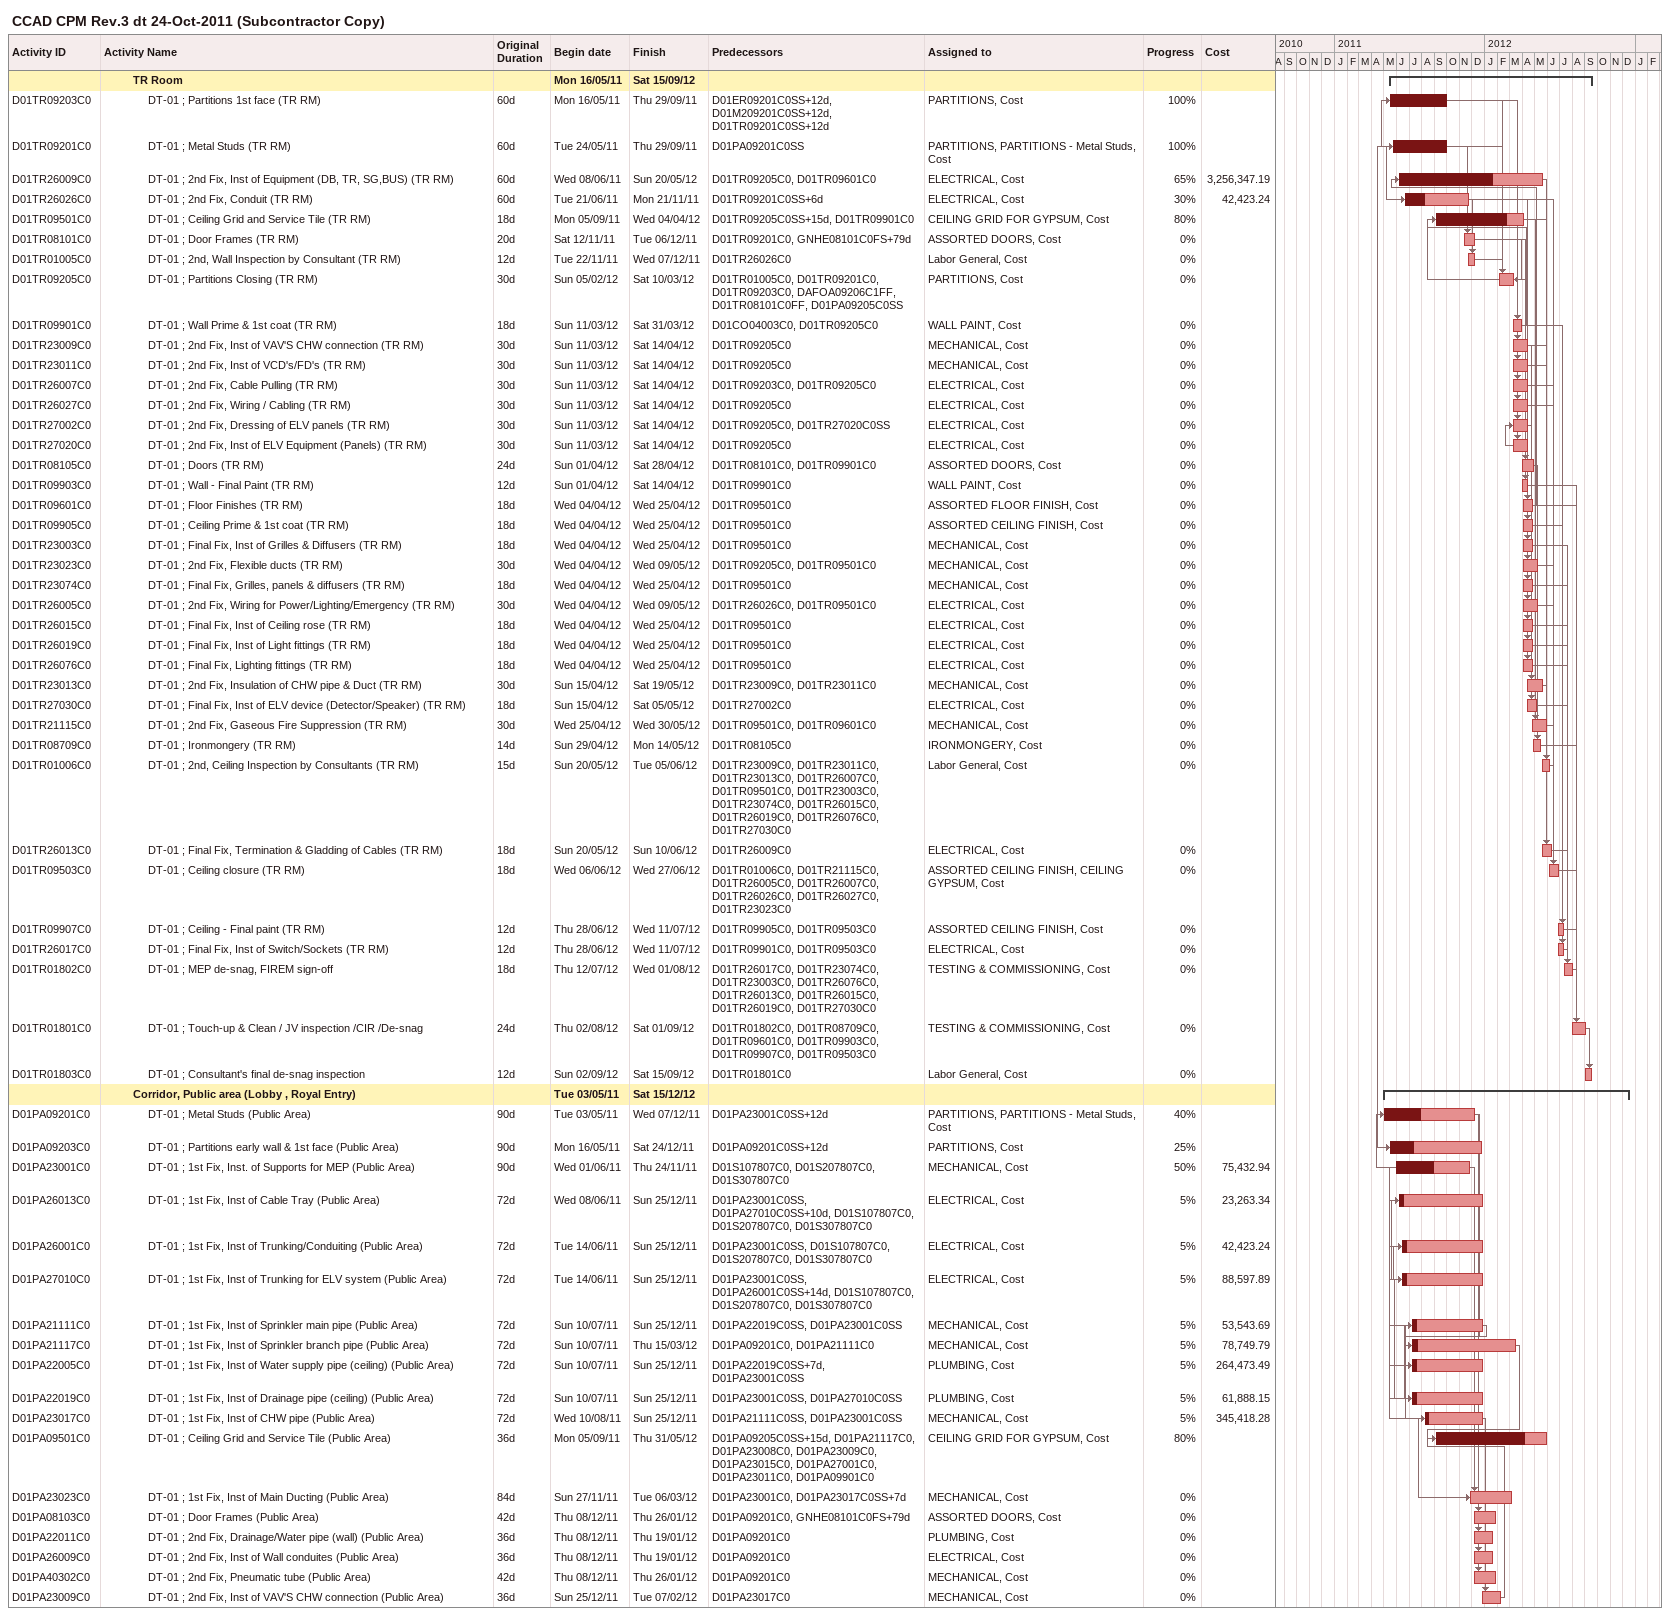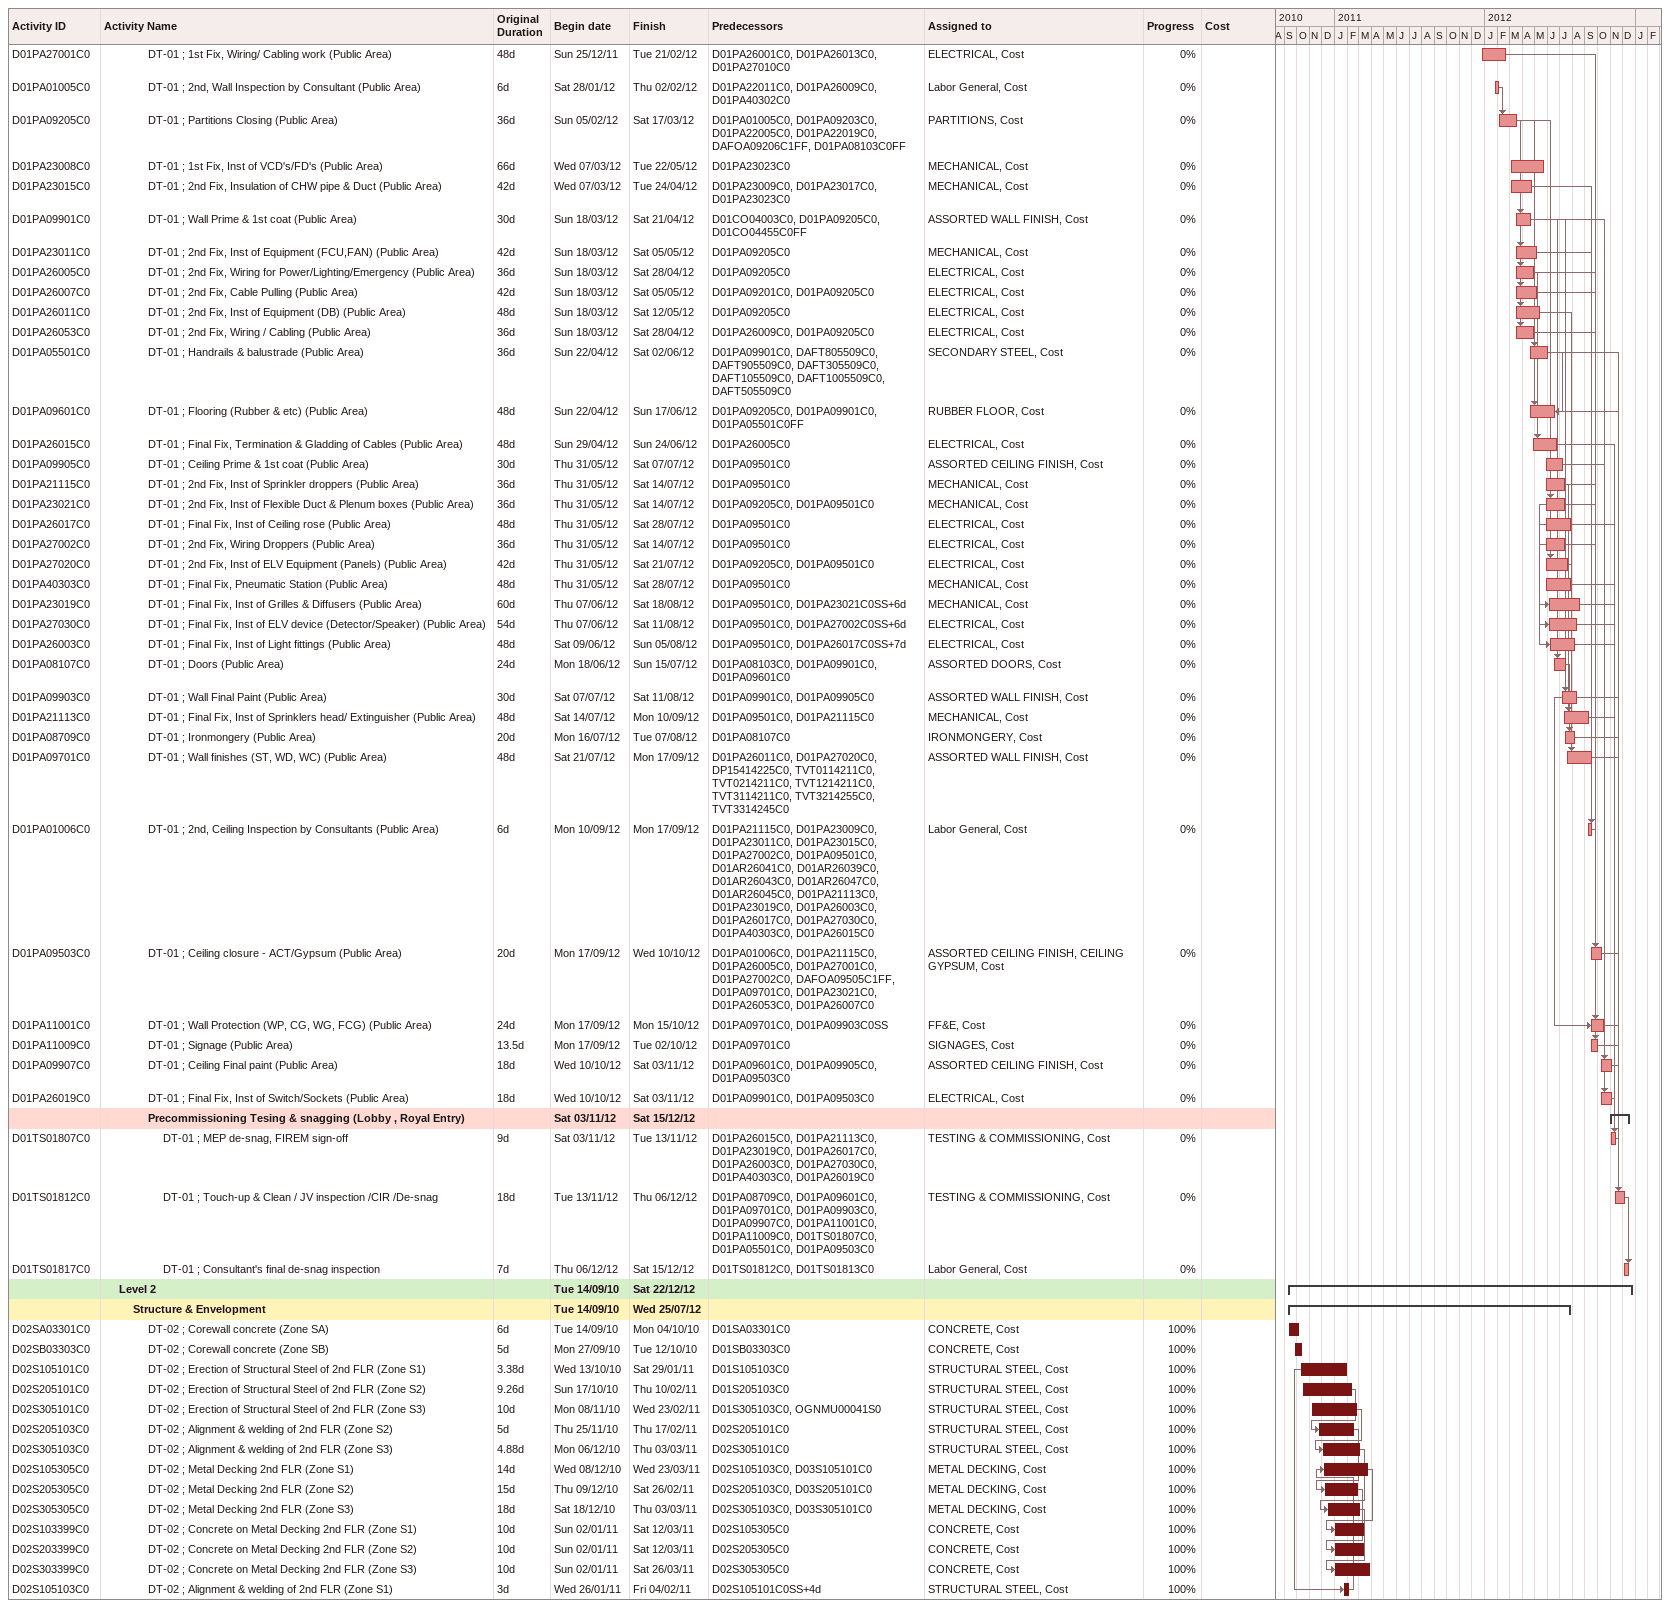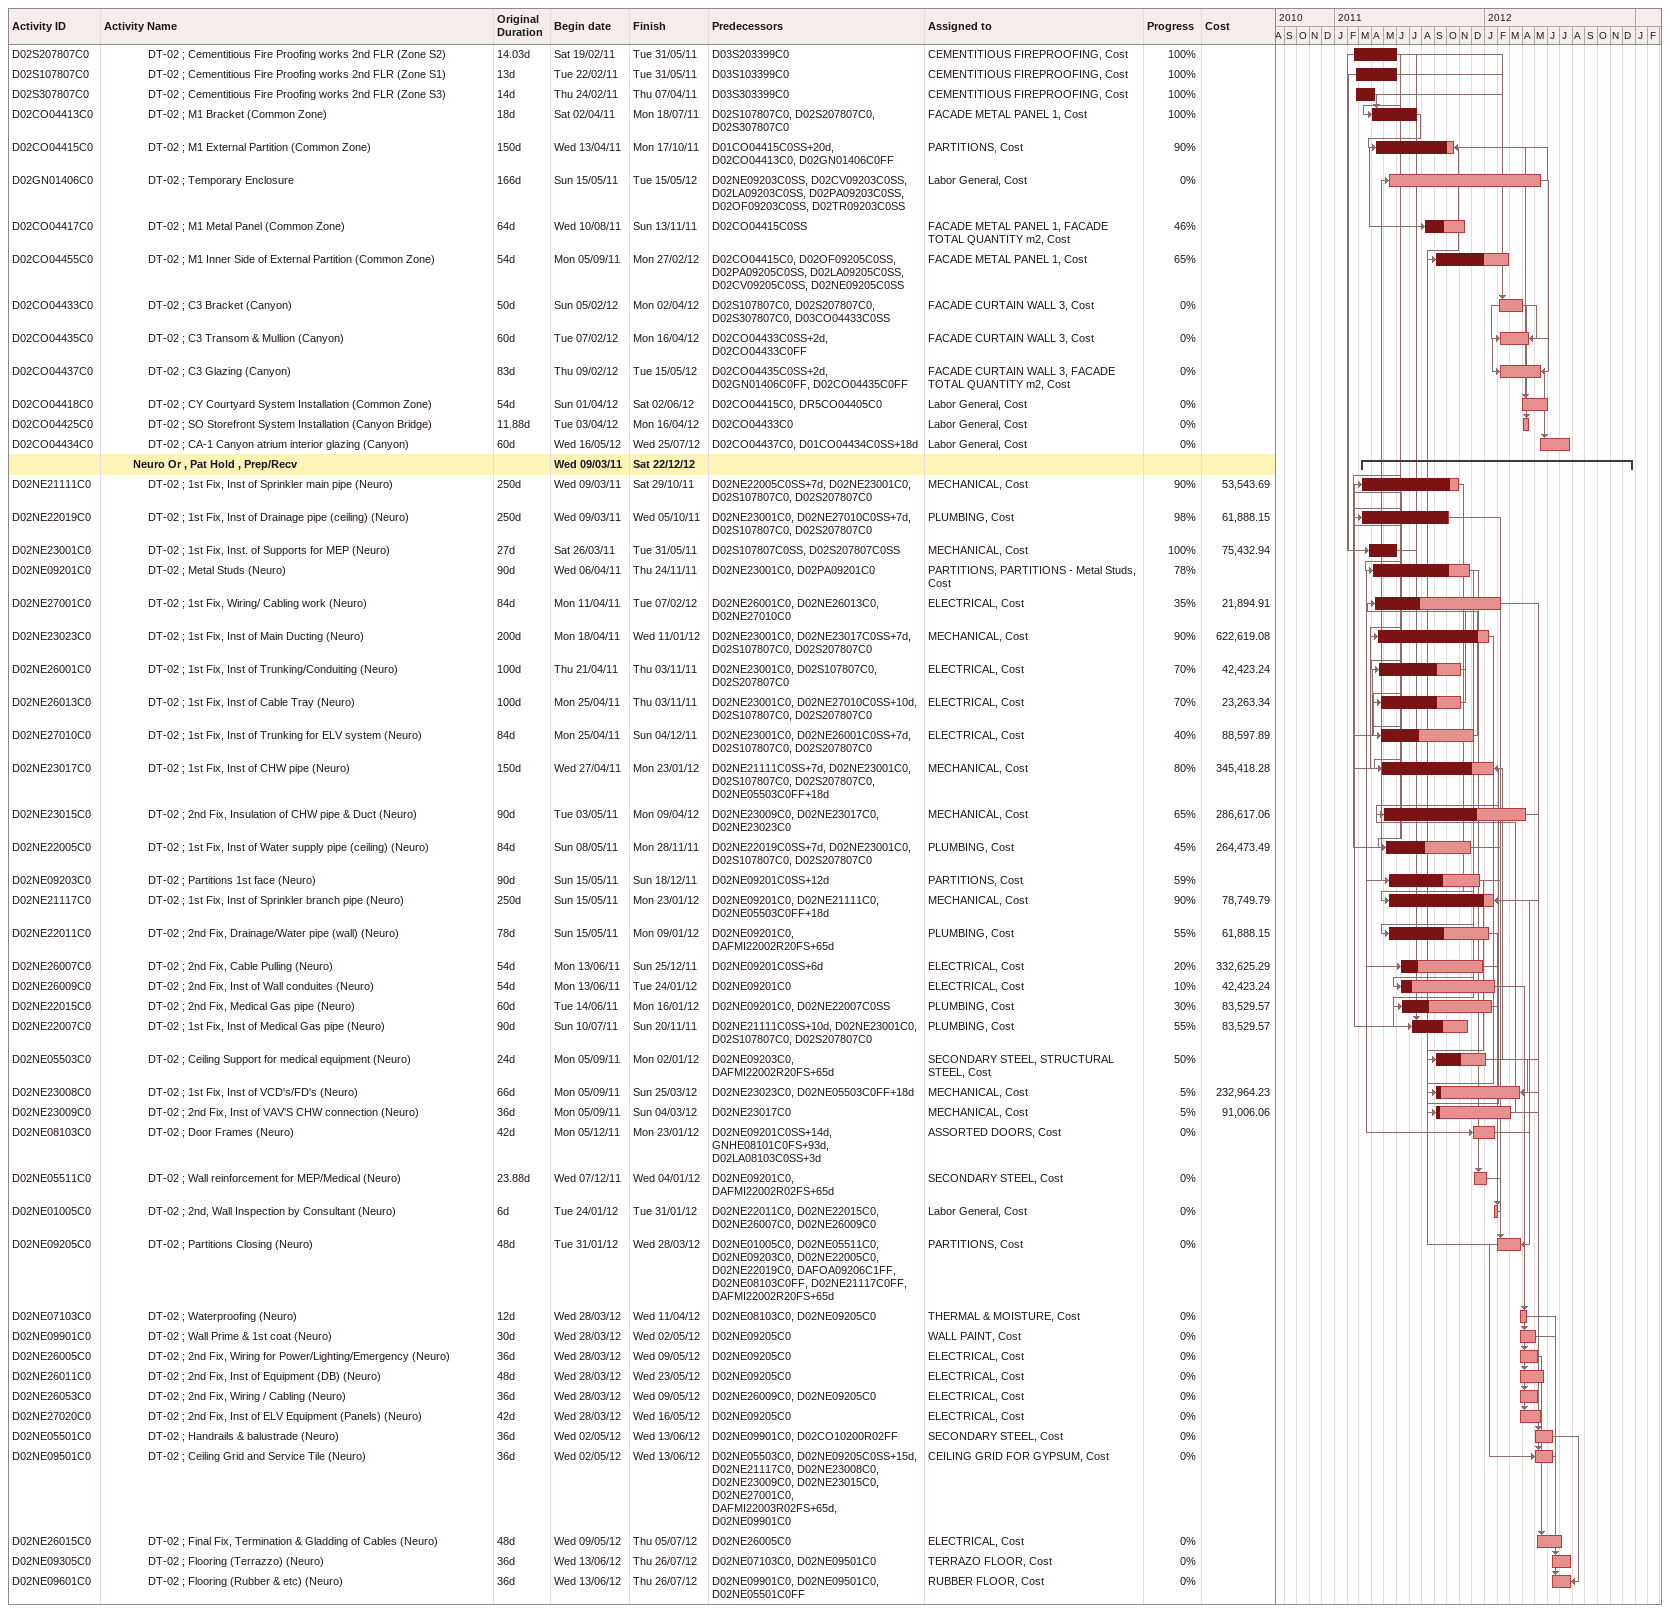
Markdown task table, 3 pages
CCAD CPM Rev.3 dt 24-Oct-2011 (Subcontractor Copy)

| ID | Level | Task | Original duration | Start | Finish | Predecessors | Resources | % complete | Cost |
|---|---|---|---|---|---|---|---|---|---|
|  | 3 | **TR Room** |  | 2011-05-16 | 2012-09-15 |  |  |  |  |
| D01TR09203C0 | 4 | DT-01 ; Partitions 1st face (TR RM) | 60d | 2011-05-16 | 2011-09-29 | D01ER09201C0SS+12d, D01M209201C0SS+12d, D01TR09201C0SS+12d | PARTITIONS, Cost | 100 |  |
| D01TR09201C0 | 4 | DT-01 ; Metal Studs (TR RM) | 60d | 2011-05-24 | 2011-09-29 | D01PA09201C0SS | PARTITIONS, PARTITIONS - Metal Studs, Cost | 100 |  |
| D01TR26009C0 | 4 | DT-01 ; 2nd Fix, Inst of Equipment (DB, TR, SG,BUS) (TR RM) | 60d | 2011-06-08 | 2012-05-20 | D01TR09205C0, D01TR09601C0 | ELECTRICAL, Cost | 65 | 3256347.19 |
| D01TR26026C0 | 4 | DT-01 ; 2nd Fix, Conduit (TR RM) | 60d | 2011-06-21 | 2011-11-21 | D01TR09201C0SS+6d | ELECTRICAL, Cost | 30 | 42423.24 |
| D01TR09501C0 | 4 | DT-01 ; Ceiling Grid and Service Tile (TR RM) | 18d | 2011-09-05 | 2012-04-04 | D01TR09205C0SS+15d, D01TR09901C0 | CEILING GRID FOR GYPSUM, Cost | 80 |  |
| D01TR08101C0 | 4 | DT-01 ; Door Frames (TR RM) | 20d | 2011-11-12 | 2011-12-06 | D01TR09201C0, GNHE08101C0FS+79d | ASSORTED DOORS, Cost | 0 |  |
| D01TR01005C0 | 4 | DT-01 ; 2nd, Wall Inspection by Consultant (TR RM) | 12d | 2011-11-22 | 2011-12-07 | D01TR26026C0 | Labor General, Cost | 0 |  |
| D01TR09205C0 | 4 | DT-01 ; Partitions Closing (TR RM) | 30d | 2012-02-05 | 2012-03-10 | D01TR01005C0, D01TR09201C0, D01TR09203C0, DAFOA09206C1FF, D01TR08101C0FF, D01PA09205C0SS | PARTITIONS, Cost | 0 |  |
| D01TR09901C0 | 4 | DT-01 ; Wall Prime & 1st coat (TR RM) | 18d | 2012-03-11 | 2012-03-31 | D01CO04003C0, D01TR09205C0 | WALL PAINT, Cost | 0 |  |
| D01TR23009C0 | 4 | DT-01 ; 2nd Fix, Inst of VAV'S CHW connection (TR RM) | 30d | 2012-03-11 | 2012-04-14 | D01TR09205C0 | MECHANICAL, Cost | 0 |  |
| D01TR23011C0 | 4 | DT-01 ; 2nd Fix, Inst of VCD's/FD's (TR RM) | 30d | 2012-03-11 | 2012-04-14 | D01TR09205C0 | MECHANICAL, Cost | 0 |  |
| D01TR26007C0 | 4 | DT-01 ; 2nd Fix, Cable Pulling (TR RM) | 30d | 2012-03-11 | 2012-04-14 | D01TR09203C0, D01TR09205C0 | ELECTRICAL, Cost | 0 |  |
| D01TR26027C0 | 4 | DT-01 ; 2nd Fix, Wiring / Cabling (TR RM) | 30d | 2012-03-11 | 2012-04-14 | D01TR09205C0 | ELECTRICAL, Cost | 0 |  |
| D01TR27002C0 | 4 | DT-01 ; 2nd Fix, Dressing of ELV panels (TR RM) | 30d | 2012-03-11 | 2012-04-14 | D01TR09205C0, D01TR27020C0SS | ELECTRICAL, Cost | 0 |  |
| D01TR27020C0 | 4 | DT-01 ; 2nd Fix, Inst of ELV Equipment (Panels) (TR RM) | 30d | 2012-03-11 | 2012-04-14 | D01TR09205C0 | ELECTRICAL, Cost | 0 |  |
| D01TR08105C0 | 4 | DT-01 ; Doors (TR RM) | 24d | 2012-04-01 | 2012-04-28 | D01TR08101C0, D01TR09901C0 | ASSORTED DOORS, Cost | 0 |  |
| D01TR09903C0 | 4 | DT-01 ; Wall - Final Paint (TR RM) | 12d | 2012-04-01 | 2012-04-14 | D01TR09901C0 | WALL PAINT, Cost | 0 |  |
| D01TR09601C0 | 4 | DT-01 ; Floor Finishes (TR RM) | 18d | 2012-04-04 | 2012-04-25 | D01TR09501C0 | ASSORTED FLOOR FINISH, Cost | 0 |  |
| D01TR09905C0 | 4 | DT-01 ; Ceiling Prime & 1st coat (TR RM) | 18d | 2012-04-04 | 2012-04-25 | D01TR09501C0 | ASSORTED CEILING FINISH, Cost | 0 |  |
| D01TR23003C0 | 4 | DT-01 ; Final Fix, Inst of Grilles & Diffusers (TR RM) | 18d | 2012-04-04 | 2012-04-25 | D01TR09501C0 | MECHANICAL, Cost | 0 |  |
| D01TR23023C0 | 4 | DT-01 ; 2nd Fix, Flexible ducts (TR RM) | 30d | 2012-04-04 | 2012-05-09 | D01TR09205C0, D01TR09501C0 | MECHANICAL, Cost | 0 |  |
| D01TR23074C0 | 4 | DT-01 ; Final Fix, Grilles, panels & diffusers (TR RM) | 18d | 2012-04-04 | 2012-04-25 | D01TR09501C0 | MECHANICAL, Cost | 0 |  |
| D01TR26005C0 | 4 | DT-01 ; 2nd Fix, Wiring for Power/Lighting/Emergency (TR RM) | 30d | 2012-04-04 | 2012-05-09 | D01TR26026C0, D01TR09501C0 | ELECTRICAL, Cost | 0 |  |
| D01TR26015C0 | 4 | DT-01 ; Final Fix, Inst of Ceiling rose (TR RM) | 18d | 2012-04-04 | 2012-04-25 | D01TR09501C0 | ELECTRICAL, Cost | 0 |  |
| D01TR26019C0 | 4 | DT-01 ; Final Fix, Inst of Light fittings (TR RM) | 18d | 2012-04-04 | 2012-04-25 | D01TR09501C0 | ELECTRICAL, Cost | 0 |  |
| D01TR26076C0 | 4 | DT-01 ; Final Fix, Lighting fittings (TR RM) | 18d | 2012-04-04 | 2012-04-25 | D01TR09501C0 | ELECTRICAL, Cost | 0 |  |
| D01TR23013C0 | 4 | DT-01 ; 2nd Fix, Insulation of CHW pipe & Duct (TR RM) | 30d | 2012-04-15 | 2012-05-19 | D01TR23009C0, D01TR23011C0 | MECHANICAL, Cost | 0 |  |
| D01TR27030C0 | 4 | DT-01 ; Final Fix, Inst of ELV device (Detector/Speaker) (TR RM) | 18d | 2012-04-15 | 2012-05-05 | D01TR27002C0 | ELECTRICAL, Cost | 0 |  |
| D01TR21115C0 | 4 | DT-01 ; 2nd Fix, Gaseous Fire Suppression (TR RM) | 30d | 2012-04-25 | 2012-05-30 | D01TR09501C0, D01TR09601C0 | MECHANICAL, Cost | 0 |  |
| D01TR08709C0 | 4 | DT-01 ; Ironmongery (TR RM) | 14d | 2012-04-29 | 2012-05-14 | D01TR08105C0 | IRONMONGERY, Cost | 0 |  |
| D01TR01006C0 | 4 | DT-01 ; 2nd, Ceiling Inspection by Consultants (TR RM) | 15d | 2012-05-20 | 2012-06-05 | D01TR23009C0, D01TR23011C0, D01TR23013C0, D01TR26007C0, D01TR09501C0, D01TR23003C0, D01TR23074C0, D01TR26015C0, D01TR26019C0, D01TR26076C0, D01TR27030C0 | Labor General, Cost | 0 |  |
| D01TR26013C0 | 4 | DT-01 ; Final Fix, Termination & Gladding of Cables (TR RM) | 18d | 2012-05-20 | 2012-06-10 | D01TR26009C0 | ELECTRICAL, Cost | 0 |  |
| D01TR09503C0 | 4 | DT-01 ; Ceiling closure (TR RM) | 18d | 2012-06-06 | 2012-06-27 | D01TR01006C0, D01TR21115C0, D01TR26005C0, D01TR26007C0, D01TR26026C0, D01TR26027C0, D01TR23023C0 | ASSORTED CEILING FINISH, CEILING GYPSUM, Cost | 0 |  |
| D01TR09907C0 | 4 | DT-01 ; Ceiling - Final paint (TR RM) | 12d | 2012-06-28 | 2012-07-11 | D01TR09905C0, D01TR09503C0 | ASSORTED CEILING FINISH, Cost | 0 |  |
| D01TR26017C0 | 4 | DT-01 ; Final Fix, Inst of Switch/Sockets (TR RM) | 12d | 2012-06-28 | 2012-07-11 | D01TR09901C0, D01TR09503C0 | ELECTRICAL, Cost | 0 |  |
| D01TR01802C0 | 4 | DT-01 ; MEP de-snag, FIREM sign-off | 18d | 2012-07-12 | 2012-08-01 | D01TR26017C0, D01TR23074C0, D01TR23003C0, D01TR26076C0, D01TR26013C0, D01TR26015C0, D01TR26019C0, D01TR27030C0 | TESTING & COMMISSIONING, Cost | 0 |  |
| D01TR01801C0 | 4 | DT-01 ; Touch-up & Clean / JV inspection /CIR /De-snag | 24d | 2012-08-02 | 2012-09-01 | D01TR01802C0, D01TR08709C0, D01TR09601C0, D01TR09903C0, D01TR09907C0, D01TR09503C0 | TESTING & COMMISSIONING, Cost | 0 |  |
| D01TR01803C0 | 4 | DT-01 ; Consultant's final de-snag inspection | 12d | 2012-09-02 | 2012-09-15 | D01TR01801C0 | Labor General, Cost | 0 |  |
|  | 3 | **Corridor, Public area (Lobby , Royal Entry)** |  | 2011-05-03 | 2012-12-15 |  |  |  |  |
| D01PA09201C0 | 4 | DT-01 ; Metal Studs (Public Area) | 90d | 2011-05-03 | 2011-12-07 | D01PA23001C0SS+12d | PARTITIONS, PARTITIONS - Metal Studs, Cost | 40 |  |
| D01PA09203C0 | 4 | DT-01 ; Partitions early wall & 1st face (Public Area) | 90d | 2011-05-16 | 2011-12-24 | D01PA09201C0SS+12d | PARTITIONS, Cost | 25 |  |
| D01PA23001C0 | 4 | DT-01 ; 1st Fix, Inst. of Supports for MEP (Public Area) | 90d | 2011-06-01 | 2011-11-24 | D01S107807C0, D01S207807C0, D01S307807C0 | MECHANICAL, Cost | 50 | 75432.94 |
| D01PA26013C0 | 4 | DT-01 ; 1st Fix, Inst of Cable Tray (Public Area) | 72d | 2011-06-08 | 2011-12-25 | D01PA23001C0SS, D01PA27010C0SS+10d, D01S107807C0, D01S207807C0, D01S307807C0 | ELECTRICAL, Cost | 5 | 23263.34 |
| D01PA26001C0 | 4 | DT-01 ; 1st Fix, Inst of Trunking/Conduiting (Public Area) | 72d | 2011-06-14 | 2011-12-25 | D01PA23001C0SS, D01S107807C0, D01S207807C0, D01S307807C0 | ELECTRICAL, Cost | 5 | 42423.24 |
| D01PA27010C0 | 4 | DT-01 ; 1st Fix, Inst of Trunking for ELV system (Public Area) | 72d | 2011-06-14 | 2011-12-25 | D01PA23001C0SS, D01PA26001C0SS+14d, D01S107807C0, D01S207807C0, D01S307807C0 | ELECTRICAL, Cost | 5 | 88597.89 |
| D01PA21111C0 | 4 | DT-01 ; 1st Fix, Inst of Sprinkler main pipe (Public Area) | 72d | 2011-07-10 | 2011-12-25 | D01PA22019C0SS, D01PA23001C0SS | MECHANICAL, Cost | 5 | 53543.69 |
| D01PA21117C0 | 4 | DT-01 ; 1st Fix, Inst of Sprinkler branch pipe (Public Area) | 72d | 2011-07-10 | 2012-03-15 | D01PA09201C0, D01PA21111C0 | MECHANICAL, Cost | 5 | 78749.79 |
| D01PA22005C0 | 4 | DT-01 ; 1st Fix, Inst of Water supply pipe (ceiling) (Public Area) | 72d | 2011-07-10 | 2011-12-25 | D01PA22019C0SS+7d, D01PA23001C0SS | PLUMBING, Cost | 5 | 264473.49 |
| D01PA22019C0 | 4 | DT-01 ; 1st Fix, Inst of Drainage pipe (ceiling) (Public Area) | 72d | 2011-07-10 | 2011-12-25 | D01PA23001C0SS, D01PA27010C0SS | PLUMBING, Cost | 5 | 61888.15 |
| D01PA23017C0 | 4 | DT-01 ; 1st Fix, Inst of CHW pipe (Public Area) | 72d | 2011-08-10 | 2011-12-25 | D01PA21111C0SS, D01PA23001C0SS | MECHANICAL, Cost | 5 | 345418.28 |
| D01PA09501C0 | 4 | DT-01 ; Ceiling Grid and Service Tile (Public Area) | 36d | 2011-09-05 | 2012-05-31 | D01PA09205C0SS+15d, D01PA21117C0, D01PA23008C0, D01PA23009C0, D01PA23015C0, D01PA27001C0, D01PA23011C0, D01PA09901C0 | CEILING GRID FOR GYPSUM, Cost | 80 |  |
| D01PA23023C0 | 4 | DT-01 ; 1st Fix, Inst of Main Ducting (Public Area) | 84d | 2011-11-27 | 2012-03-06 | D01PA23001C0, D01PA23017C0SS+7d | MECHANICAL, Cost | 0 |  |
| D01PA08103C0 | 4 | DT-01 ; Door Frames (Public Area) | 42d | 2011-12-08 | 2012-01-26 | D01PA09201C0, GNHE08101C0FS+79d | ASSORTED DOORS, Cost | 0 |  |
| D01PA22011C0 | 4 | DT-01 ; 2nd Fix, Drainage/Water pipe (wall) (Public Area) | 36d | 2011-12-08 | 2012-01-19 | D01PA09201C0 | PLUMBING, Cost | 0 |  |
| D01PA26009C0 | 4 | DT-01 ; 2nd Fix, Inst of Wall conduites (Public Area) | 36d | 2011-12-08 | 2012-01-19 | D01PA09201C0 | ELECTRICAL, Cost | 0 |  |
| D01PA40302C0 | 4 | DT-01 ; 2nd Fix, Pneumatic tube (Public Area) | 42d | 2011-12-08 | 2012-01-26 | D01PA09201C0 | MECHANICAL, Cost | 0 |  |
| D01PA23009C0 | 4 | DT-01 ; 2nd Fix, Inst of VAV'S CHW connection (Public Area) | 36d | 2011-12-25 | 2012-02-07 | D01PA23017C0 | MECHANICAL, Cost | 0 |  |
| D01PA27001C0 | 4 | DT-01 ; 1st Fix, Wiring/ Cabling work (Public Area) | 48d | 2011-12-25 | 2012-02-21 | D01PA26001C0, D01PA26013C0, D01PA27010C0 | ELECTRICAL, Cost | 0 |  |
| D01PA01005C0 | 4 | DT-01 ; 2nd, Wall Inspection by Consultant (Public Area) | 6d | 2012-01-28 | 2012-02-02 | D01PA22011C0, D01PA26009C0, D01PA40302C0 | Labor General, Cost | 0 |  |
| D01PA09205C0 | 4 | DT-01 ; Partitions Closing (Public Area) | 36d | 2012-02-05 | 2012-03-17 | D01PA01005C0, D01PA09203C0, D01PA22005C0, D01PA22019C0, DAFOA09206C1FF, D01PA08103C0FF | PARTITIONS, Cost | 0 |  |
| D01PA23008C0 | 4 | DT-01 ; 1st Fix, Inst of VCD's/FD's (Public Area) | 66d | 2012-03-07 | 2012-05-22 | D01PA23023C0 | MECHANICAL, Cost | 0 |  |
| D01PA23015C0 | 4 | DT-01 ; 2nd Fix, Insulation of CHW pipe & Duct (Public Area) | 42d | 2012-03-07 | 2012-04-24 | D01PA23009C0, D01PA23017C0, D01PA23023C0 | MECHANICAL, Cost | 0 |  |
| D01PA09901C0 | 4 | DT-01 ; Wall Prime & 1st coat (Public Area) | 30d | 2012-03-18 | 2012-04-21 | D01CO04003C0, D01PA09205C0, D01CO04455C0FF | ASSORTED WALL FINISH, Cost | 0 |  |
| D01PA23011C0 | 4 | DT-01 ; 2nd Fix, Inst of Equipment (FCU,FAN) (Public Area) | 42d | 2012-03-18 | 2012-05-05 | D01PA09205C0 | MECHANICAL, Cost | 0 |  |
| D01PA26005C0 | 4 | DT-01 ; 2nd Fix, Wiring for Power/Lighting/Emergency (Public Area) | 36d | 2012-03-18 | 2012-04-28 | D01PA09205C0 | ELECTRICAL, Cost | 0 |  |
| D01PA26007C0 | 4 | DT-01 ; 2nd Fix, Cable Pulling (Public Area) | 42d | 2012-03-18 | 2012-05-05 | D01PA09201C0, D01PA09205C0 | ELECTRICAL, Cost | 0 |  |
| D01PA26011C0 | 4 | DT-01 ; 2nd Fix, Inst of Equipment (DB) (Public Area) | 48d | 2012-03-18 | 2012-05-12 | D01PA09205C0 | ELECTRICAL, Cost | 0 |  |
| D01PA26053C0 | 4 | DT-01 ; 2nd Fix, Wiring / Cabling (Public Area) | 36d | 2012-03-18 | 2012-04-28 | D01PA26009C0, D01PA09205C0 | ELECTRICAL, Cost | 0 |  |
| D01PA05501C0 | 4 | DT-01 ; Handrails & balustrade (Public Area) | 36d | 2012-04-22 | 2012-06-02 | D01PA09901C0, DAFT805509C0, DAFT905509C0, DAFT305509C0, DAFT105509C0, DAFT1005509C0, DAFT505509C0 | SECONDARY STEEL, Cost | 0 |  |
| D01PA09601C0 | 4 | DT-01 ; Flooring (Rubber & etc) (Public Area) | 48d | 2012-04-22 | 2012-06-17 | D01PA09205C0, D01PA09901C0, D01PA05501C0FF | RUBBER FLOOR, Cost | 0 |  |
| D01PA26015C0 | 4 | DT-01 ; Final Fix, Termination & Gladding of Cables (Public Area) | 48d | 2012-04-29 | 2012-06-24 | D01PA26005C0 | ELECTRICAL, Cost | 0 |  |
| D01PA09905C0 | 4 | DT-01 ; Ceiling Prime & 1st coat (Public Area) | 30d | 2012-05-31 | 2012-07-07 | D01PA09501C0 | ASSORTED CEILING FINISH, Cost | 0 |  |
| D01PA21115C0 | 4 | DT-01 ; 2nd Fix, Inst of Sprinkler droppers (Public Area) | 36d | 2012-05-31 | 2012-07-14 | D01PA09501C0 | MECHANICAL, Cost | 0 |  |
| D01PA23021C0 | 4 | DT-01 ; 2nd Fix, Inst of Flexible Duct & Plenum boxes (Public Area) | 36d | 2012-05-31 | 2012-07-14 | D01PA09205C0, D01PA09501C0 | MECHANICAL, Cost | 0 |  |
| D01PA26017C0 | 4 | DT-01 ; Final Fix, Inst of Ceiling rose (Public Area) | 48d | 2012-05-31 | 2012-07-28 | D01PA09501C0 | ELECTRICAL, Cost | 0 |  |
| D01PA27002C0 | 4 | DT-01 ; 2nd Fix, Wiring Droppers (Public Area) | 36d | 2012-05-31 | 2012-07-14 | D01PA09501C0 | ELECTRICAL, Cost | 0 |  |
| D01PA27020C0 | 4 | DT-01 ; 2nd Fix, Inst of ELV Equipment (Panels) (Public Area) | 42d | 2012-05-31 | 2012-07-21 | D01PA09205C0, D01PA09501C0 | ELECTRICAL, Cost | 0 |  |
| D01PA40303C0 | 4 | DT-01 ; Final Fix, Pneumatic Station (Public Area) | 48d | 2012-05-31 | 2012-07-28 | D01PA09501C0 | MECHANICAL, Cost | 0 |  |
| D01PA23019C0 | 4 | DT-01 ; Final Fix, Inst of Grilles & Diffusers (Public Area) | 60d | 2012-06-07 | 2012-08-18 | D01PA09501C0, D01PA23021C0SS+6d | MECHANICAL, Cost | 0 |  |
| D01PA27030C0 | 4 | DT-01 ; Final Fix, Inst of ELV device (Detector/Speaker) (Public Area) | 54d | 2012-06-07 | 2012-08-11 | D01PA09501C0, D01PA27002C0SS+6d | ELECTRICAL, Cost | 0 |  |
| D01PA26003C0 | 4 | DT-01 ; Final Fix, Inst of Light fittings (Public Area) | 48d | 2012-06-09 | 2012-08-05 | D01PA09501C0, D01PA26017C0SS+7d | ELECTRICAL, Cost | 0 |  |
| D01PA08107C0 | 4 | DT-01 ; Doors (Public Area) | 24d | 2012-06-18 | 2012-07-15 | D01PA08103C0, D01PA09901C0, D01PA09601C0 | ASSORTED DOORS, Cost | 0 |  |
| D01PA09903C0 | 4 | DT-01 ; Wall Final Paint (Public Area) | 30d | 2012-07-07 | 2012-08-11 | D01PA09901C0, D01PA09905C0 | ASSORTED WALL FINISH, Cost | 0 |  |
| D01PA21113C0 | 4 | DT-01 ; Final Fix, Inst of Sprinklers head/ Extinguisher (Public Area) | 48d | 2012-07-14 | 2012-09-10 | D01PA09501C0, D01PA21115C0 | MECHANICAL, Cost | 0 |  |
| D01PA08709C0 | 4 | DT-01 ; Ironmongery (Public Area) | 20d | 2012-07-16 | 2012-08-07 | D01PA08107C0 | IRONMONGERY, Cost | 0 |  |
| D01PA09701C0 | 4 | DT-01 ; Wall finishes (ST, WD, WC) (Public Area) | 48d | 2012-07-21 | 2012-09-17 | D01PA26011C0, D01PA27020C0, DP15414225C0, TVT0114211C0, TVT0214211C0, TVT1214211C0, TVT3114211C0, TVT3214255C0, TVT3314245C0 | ASSORTED WALL FINISH, Cost | 0 |  |
| D01PA01006C0 | 4 | DT-01 ; 2nd, Ceiling Inspection by Consultants (Public Area) | 6d | 2012-09-10 | 2012-09-17 | D01PA21115C0, D01PA23009C0, D01PA23011C0, D01PA23015C0, D01PA27002C0, D01PA09501C0, D01AR26041C0, D01AR26039C0, D01AR26043C0, D01AR26047C0, D01AR26045C0, D01PA21113C0, D01PA23019C0, D01PA26003C0, D01PA26017C0, D01PA27030C0, D01PA40303C0, D01PA26015C0 | Labor General, Cost | 0 |  |
| D01PA09503C0 | 4 | DT-01 ; Ceiling closure - ACT/Gypsum (Public Area) | 20d | 2012-09-17 | 2012-10-10 | D01PA01006C0, D01PA21115C0, D01PA26005C0, D01PA27001C0, D01PA27002C0, DAFOA09505C1FF, D01PA09701C0, D01PA23021C0, D01PA26053C0, D01PA26007C0 | ASSORTED CEILING FINISH, CEILING GYPSUM, Cost | 0 |  |
| D01PA11001C0 | 4 | DT-01 ; Wall Protection (WP, CG, WG, FCG) (Public Area) | 24d | 2012-09-17 | 2012-10-15 | D01PA09701C0, D01PA09903C0SS | FF&E, Cost | 0 |  |
| D01PA11009C0 | 4 | DT-01 ; Signage (Public Area) | 13.5d | 2012-09-17 | 2012-10-02 | D01PA09701C0 | SIGNAGES, Cost | 0 |  |
| D01PA09907C0 | 4 | DT-01 ; Ceiling Final paint (Public Area) | 18d | 2012-10-10 | 2012-11-03 | D01PA09601C0, D01PA09905C0, D01PA09503C0 | ASSORTED CEILING FINISH, Cost | 0 |  |
| D01PA26019C0 | 4 | DT-01 ; Final Fix, Inst of Switch/Sockets (Public Area) | 18d | 2012-10-10 | 2012-11-03 | D01PA09901C0, D01PA09503C0 | ELECTRICAL, Cost | 0 |  |
|  | 4 | **Precommissioning Tesing & snagging (Lobby , Royal Entry)** |  | 2012-11-03 | 2012-12-15 |  |  |  |  |
| D01TS01807C0 | 5 | DT-01 ; MEP de-snag, FIREM sign-off | 9d | 2012-11-03 | 2012-11-13 | D01PA26015C0, D01PA21113C0, D01PA23019C0, D01PA26017C0, D01PA26003C0, D01PA27030C0, D01PA40303C0, D01PA26019C0 | TESTING & COMMISSIONING, Cost | 0 |  |
| D01TS01812C0 | 5 | DT-01 ; Touch-up & Clean / JV inspection /CIR /De-snag | 18d | 2012-11-13 | 2012-12-06 | D01PA08709C0, D01PA09601C0, D01PA09701C0, D01PA09903C0, D01PA09907C0, D01PA11001C0, D01PA11009C0, D01TS01807C0, D01PA05501C0, D01PA09503C0 | TESTING & COMMISSIONING, Cost | 0 |  |
| D01TS01817C0 | 5 | DT-01 ; Consultant's final de-snag inspection | 7d | 2012-12-06 | 2012-12-15 | D01TS01812C0, D01TS01813C0 | Labor General, Cost | 0 |  |
|  | 2 | **Level 2** |  | 2010-09-14 | 2012-12-22 |  |  |  |  |
|  | 3 | **Structure & Envelopment** |  | 2010-09-14 | 2012-07-25 |  |  |  |  |
| D02SA03301C0 | 4 | DT-02 ; Corewall concrete (Zone SA) | 6d | 2010-09-14 | 2010-10-04 | D01SA03301C0 | CONCRETE, Cost | 100 |  |
| D02SB03303C0 | 4 | DT-02 ; Corewall concrete (Zone SB) | 5d | 2010-09-27 | 2010-10-12 | D01SB03303C0 | CONCRETE, Cost | 100 |  |
| D02S105101C0 | 4 | DT-02 ; Erection of Structural Steel of 2nd FLR (Zone S1) | 3.38d | 2010-10-13 | 2011-01-29 | D01S105103C0 | STRUCTURAL STEEL, Cost | 100 |  |
| D02S205101C0 | 4 | DT-02 ; Erection of Structural Steel of 2nd FLR (Zone S2) | 9.26d | 2010-10-17 | 2011-02-10 | D01S205103C0 | STRUCTURAL STEEL, Cost | 100 |  |
| D02S305101C0 | 4 | DT-02 ; Erection of Structural Steel of 2nd FLR (Zone S3) | 10d | 2010-11-08 | 2011-02-23 | D01S305103C0, OGNMU00041S0 | STRUCTURAL STEEL, Cost | 100 |  |
| D02S205103C0 | 4 | DT-02 ; Alignment & welding of 2nd FLR (Zone S2) | 5d | 2010-11-25 | 2011-02-17 | D02S205101C0 | STRUCTURAL STEEL, Cost | 100 |  |
| D02S305103C0 | 4 | DT-02 ; Alignment & welding of 2nd FLR (Zone S3) | 4.88d | 2010-12-06 | 2011-03-03 | D02S305101C0 | STRUCTURAL STEEL, Cost | 100 |  |
| D02S105305C0 | 4 | DT-02 ; Metal Decking 2nd FLR (Zone S1) | 14d | 2010-12-08 | 2011-03-23 | D02S105103C0, D03S105101C0 | METAL DECKING, Cost | 100 |  |
| D02S205305C0 | 4 | DT-02 ; Metal Decking 2nd FLR (Zone S2) | 15d | 2010-12-09 | 2011-02-26 | D02S205103C0, D03S205101C0 | METAL DECKING, Cost | 100 |  |
| D02S305305C0 | 4 | DT-02 ; Metal Decking 2nd FLR (Zone S3) | 18d | 2010-12-18 | 2011-03-03 | D02S305103C0, D03S305101C0 | METAL DECKING, Cost | 100 |  |
| D02S103399C0 | 4 | DT-02 ; Concrete on Metal Decking 2nd FLR (Zone S1) | 10d | 2011-01-02 | 2011-03-12 | D02S105305C0 | CONCRETE, Cost | 100 |  |
| D02S203399C0 | 4 | DT-02 ; Concrete on Metal Decking 2nd FLR (Zone S2) | 10d | 2011-01-02 | 2011-03-12 | D02S205305C0 | CONCRETE, Cost | 100 |  |
| D02S303399C0 | 4 | DT-02 ; Concrete on Metal Decking 2nd FLR (Zone S3) | 10d | 2011-01-02 | 2011-03-26 | D02S305305C0 | CONCRETE, Cost | 100 |  |
| D02S105103C0 | 4 | DT-02 ; Alignment & welding of 2nd FLR (Zone S1) | 3d | 2011-01-26 | 2011-02-04 | D02S105101C0SS+4d | STRUCTURAL STEEL, Cost | 100 |  |
| D02S207807C0 | 4 | DT-02 ; Cementitious Fire Proofing works 2nd FLR (Zone S2) | 14.03d | 2011-02-19 | 2011-05-31 | D03S203399C0 | CEMENTITIOUS FIREPROOFING, Cost | 100 |  |
| D02S107807C0 | 4 | DT-02 ; Cementitious Fire Proofing works 2nd FLR (Zone S1) | 13d | 2011-02-22 | 2011-05-31 | D03S103399C0 | CEMENTITIOUS FIREPROOFING, Cost | 100 |  |
| D02S307807C0 | 4 | DT-02 ; Cementitious Fire Proofing works 2nd FLR (Zone S3) | 14d | 2011-02-24 | 2011-04-07 | D03S303399C0 | CEMENTITIOUS FIREPROOFING, Cost | 100 |  |
| D02CO04413C0 | 4 | DT-02 ; M1 Bracket (Common Zone) | 18d | 2011-04-02 | 2011-07-18 | D02S107807C0, D02S207807C0, D02S307807C0 | FACADE METAL PANEL 1, Cost | 100 |  |
| D02CO04415C0 | 4 | DT-02 ; M1 External Partition (Common Zone) | 150d | 2011-04-13 | 2011-10-17 | D01CO04415C0SS+20d, D02CO04413C0, D02GN01406C0FF | PARTITIONS, Cost | 90 |  |
| D02GN01406C0 | 4 | DT-02 ; Temporary Enclosure | 166d | 2011-05-15 | 2012-05-15 | D02NE09203C0SS, D02CV09203C0SS, D02LA09203C0SS, D02PA09203C0SS, D02OF09203C0SS, D02TR09203C0SS | Labor General, Cost | 0 |  |
| D02CO04417C0 | 4 | DT-02 ; M1 Metal Panel (Common Zone) | 64d | 2011-08-10 | 2011-11-13 | D02CO04415C0SS | FACADE METAL PANEL 1, FACADE TOTAL QUANTITY m2, Cost | 46 |  |
| D02CO04455C0 | 4 | DT-02 ; M1 Inner Side of External Partition (Common Zone) | 54d | 2011-09-05 | 2012-02-27 | D02CO04415C0, D02OF09205C0SS, D02PA09205C0SS, D02LA09205C0SS, D02CV09205C0SS, D02NE09205C0SS | FACADE METAL PANEL 1, Cost | 65 |  |
| D02CO04433C0 | 4 | DT-02 ; C3 Bracket (Canyon) | 50d | 2012-02-05 | 2012-04-02 | D02S107807C0, D02S207807C0, D02S307807C0, D03CO04433C0SS | FACADE CURTAIN WALL 3, Cost | 0 |  |
| D02CO04435C0 | 4 | DT-02 ; C3 Transom & Mullion (Canyon) | 60d | 2012-02-07 | 2012-04-16 | D02CO04433C0SS+2d, D02CO04433C0FF | FACADE CURTAIN WALL 3, Cost | 0 |  |
| D02CO04437C0 | 4 | DT-02 ; C3 Glazing (Canyon) | 83d | 2012-02-09 | 2012-05-15 | D02CO04435C0SS+2d, D02GN01406C0FF, D02CO04435C0FF | FACADE CURTAIN WALL 3, FACADE TOTAL QUANTITY m2, Cost | 0 |  |
| D02CO04418C0 | 4 | DT-02 ; CY Courtyard System Installation (Common Zone) | 54d | 2012-04-01 | 2012-06-02 | D02CO04415C0, DR5CO04405C0 | Labor General, Cost | 0 |  |
| D02CO04425C0 | 4 | DT-02 ; SO Storefront System Installation (Canyon Bridge) | 11.88d | 2012-04-03 | 2012-04-16 | D02CO04433C0 | Labor General, Cost | 0 |  |
| D02CO04434C0 | 4 | DT-02 ; CA-1 Canyon atrium interior glazing (Canyon) | 60d | 2012-05-16 | 2012-07-25 | D02CO04437C0, D01CO04434C0SS+18d | Labor General, Cost | 0 |  |
|  | 3 | **Neuro Or , Pat Hold , Prep/Recv** |  | 2011-03-09 | 2012-12-22 |  |  |  |  |
| D02NE21111C0 | 4 | DT-02 ; 1st Fix, Inst of Sprinkler main pipe (Neuro) | 250d | 2011-03-09 | 2011-10-29 | D02NE22005C0SS+7d, D02NE23001C0, D02S107807C0, D02S207807C0 | MECHANICAL, Cost | 90 | 53543.69 |
| D02NE22019C0 | 4 | DT-02 ; 1st Fix, Inst of Drainage pipe (ceiling) (Neuro) | 250d | 2011-03-09 | 2011-10-05 | D02NE23001C0, D02NE27010C0SS+7d, D02S107807C0, D02S207807C0 | PLUMBING, Cost | 98 | 61888.15 |
| D02NE23001C0 | 4 | DT-02 ; 1st Fix, Inst. of Supports for MEP (Neuro) | 27d | 2011-03-26 | 2011-05-31 | D02S107807C0SS, D02S207807C0SS | MECHANICAL, Cost | 100 | 75432.94 |
| D02NE09201C0 | 4 | DT-02 ; Metal Studs (Neuro) | 90d | 2011-04-06 | 2011-11-24 | D02NE23001C0, D02PA09201C0 | PARTITIONS, PARTITIONS - Metal Studs, Cost | 78 |  |
| D02NE27001C0 | 4 | DT-02 ; 1st Fix, Wiring/ Cabling work (Neuro) | 84d | 2011-04-11 | 2012-02-07 | D02NE26001C0, D02NE26013C0, D02NE27010C0 | ELECTRICAL, Cost | 35 | 21894.91 |
| D02NE23023C0 | 4 | DT-02 ; 1st Fix, Inst of Main Ducting (Neuro) | 200d | 2011-04-18 | 2012-01-11 | D02NE23001C0, D02NE23017C0SS+7d, D02S107807C0, D02S207807C0 | MECHANICAL, Cost | 90 | 622619.08 |
| D02NE26001C0 | 4 | DT-02 ; 1st Fix, Inst of Trunking/Conduiting (Neuro) | 100d | 2011-04-21 | 2011-11-03 | D02NE23001C0, D02S107807C0, D02S207807C0 | ELECTRICAL, Cost | 70 | 42423.24 |
| D02NE26013C0 | 4 | DT-02 ; 1st Fix, Inst of Cable Tray (Neuro) | 100d | 2011-04-25 | 2011-11-03 | D02NE23001C0, D02NE27010C0SS+10d, D02S107807C0, D02S207807C0 | ELECTRICAL, Cost | 70 | 23263.34 |
| D02NE27010C0 | 4 | DT-02 ; 1st Fix, Inst of Trunking for ELV system (Neuro) | 84d | 2011-04-25 | 2011-12-04 | D02NE23001C0, D02NE26001C0SS+7d, D02S107807C0, D02S207807C0 | ELECTRICAL, Cost | 40 | 88597.89 |
| D02NE23017C0 | 4 | DT-02 ; 1st Fix, Inst of CHW pipe (Neuro) | 150d | 2011-04-27 | 2012-01-23 | D02NE21111C0SS+7d, D02NE23001C0, D02S107807C0, D02S207807C0, D02NE05503C0FF+18d | MECHANICAL, Cost | 80 | 345418.28 |
| D02NE23015C0 | 4 | DT-02 ; 2nd Fix, Insulation of CHW pipe & Duct (Neuro) | 90d | 2011-05-03 | 2012-04-09 | D02NE23009C0, D02NE23017C0, D02NE23023C0 | MECHANICAL, Cost | 65 | 286617.06 |
| D02NE22005C0 | 4 | DT-02 ; 1st Fix, Inst of Water supply pipe (ceiling) (Neuro) | 84d | 2011-05-08 | 2011-11-28 | D02NE22019C0SS+7d, D02NE23001C0, D02S107807C0, D02S207807C0 | PLUMBING, Cost | 45 | 264473.49 |
| D02NE09203C0 | 4 | DT-02 ; Partitions 1st face (Neuro) | 90d | 2011-05-15 | 2011-12-18 | D02NE09201C0SS+12d | PARTITIONS, Cost | 59 |  |
| D02NE21117C0 | 4 | DT-02 ; 1st Fix, Inst of Sprinkler branch pipe (Neuro) | 250d | 2011-05-15 | 2012-01-23 | D02NE09201C0, D02NE21111C0, D02NE05503C0FF+18d | MECHANICAL, Cost | 90 | 78749.79 |
| D02NE22011C0 | 4 | DT-02 ; 2nd Fix, Drainage/Water pipe (wall) (Neuro) | 78d | 2011-05-15 | 2012-01-09 | D02NE09201C0, DAFMI22002R20FS+65d | PLUMBING, Cost | 55 | 61888.15 |
| D02NE26007C0 | 4 | DT-02 ; 2nd Fix, Cable Pulling (Neuro) | 54d | 2011-06-13 | 2011-12-25 | D02NE09201C0SS+6d | ELECTRICAL, Cost | 20 | 332625.29 |
| D02NE26009C0 | 4 | DT-02 ; 2nd Fix, Inst of Wall conduites (Neuro) | 54d | 2011-06-13 | 2012-01-24 | D02NE09201C0 | ELECTRICAL, Cost | 10 | 42423.24 |
| D02NE22015C0 | 4 | DT-02 ; 2nd Fix, Medical Gas pipe (Neuro) | 60d | 2011-06-14 | 2012-01-16 | D02NE09201C0, D02NE22007C0SS | PLUMBING, Cost | 30 | 83529.57 |
| D02NE22007C0 | 4 | DT-02 ; 1st Fix, Inst of Medical Gas pipe (Neuro) | 90d | 2011-07-10 | 2011-11-20 | D02NE21111C0SS+10d, D02NE23001C0, D02S107807C0, D02S207807C0 | PLUMBING, Cost | 55 | 83529.57 |
| D02NE05503C0 | 4 | DT-02 ; Ceiling Support for medical equipment (Neuro) | 24d | 2011-09-05 | 2012-01-02 | D02NE09203C0, DAFMI22002R20FS+65d | SECONDARY STEEL, STRUCTURAL STEEL, Cost | 50 |  |
| D02NE23008C0 | 4 | DT-02 ; 1st Fix, Inst of VCD's/FD's (Neuro) | 66d | 2011-09-05 | 2012-03-25 | D02NE23023C0, D02NE05503C0FF+18d | MECHANICAL, Cost | 5 | 232964.23 |
| D02NE23009C0 | 4 | DT-02 ; 2nd Fix, Inst of VAV'S CHW connection (Neuro) | 36d | 2011-09-05 | 2012-03-04 | D02NE23017C0 | MECHANICAL, Cost | 5 | 91006.06 |
| D02NE08103C0 | 4 | DT-02 ; Door Frames (Neuro) | 42d | 2011-12-05 | 2012-01-23 | D02NE09201C0SS+14d, GNHE08101C0FS+93d, D02LA08103C0SS+3d | ASSORTED DOORS, Cost | 0 |  |
| D02NE05511C0 | 4 | DT-02 ; Wall reinforcement for MEP/Medical (Neuro) | 23.88d | 2011-12-07 | 2012-01-04 | D02NE09201C0, DAFMI22002R02FS+65d | SECONDARY STEEL, Cost | 0 |  |
| D02NE01005C0 | 4 | DT-02 ; 2nd, Wall Inspection by Consultant (Neuro) | 6d | 2012-01-24 | 2012-01-31 | D02NE22011C0, D02NE22015C0, D02NE26007C0, D02NE26009C0 | Labor General, Cost | 0 |  |
| D02NE09205C0 | 4 | DT-02 ; Partitions Closing (Neuro) | 48d | 2012-01-31 | 2012-03-28 | D02NE01005C0, D02NE05511C0, D02NE09203C0, D02NE22005C0, D02NE22019C0, DAFOA09206C1FF, D02NE08103C0FF, D02NE21117C0FF, DAFMI22002R20FS+65d | PARTITIONS, Cost | 0 |  |
| D02NE07103C0 | 4 | DT-02 ; Waterproofing (Neuro) | 12d | 2012-03-28 | 2012-04-11 | D02NE08103C0, D02NE09205C0 | THERMAL & MOISTURE, Cost | 0 |  |
| D02NE09901C0 | 4 | DT-02 ; Wall Prime & 1st coat (Neuro) | 30d | 2012-03-28 | 2012-05-02 | D02NE09205C0 | WALL PAINT, Cost | 0 |  |
| D02NE26005C0 | 4 | DT-02 ; 2nd Fix, Wiring for Power/Lighting/Emergency (Neuro) | 36d | 2012-03-28 | 2012-05-09 | D02NE09205C0 | ELECTRICAL, Cost | 0 |  |
| D02NE26011C0 | 4 | DT-02 ; 2nd Fix, Inst of Equipment (DB) (Neuro) | 48d | 2012-03-28 | 2012-05-23 | D02NE09205C0 | ELECTRICAL, Cost | 0 |  |
| D02NE26053C0 | 4 | DT-02 ; 2nd Fix, Wiring / Cabling (Neuro) | 36d | 2012-03-28 | 2012-05-09 | D02NE26009C0, D02NE09205C0 | ELECTRICAL, Cost | 0 |  |
| D02NE27020C0 | 4 | DT-02 ; 2nd Fix, Inst of ELV Equipment (Panels) (Neuro) | 42d | 2012-03-28 | 2012-05-16 | D02NE09205C0 | ELECTRICAL, Cost | 0 |  |
| D02NE05501C0 | 4 | DT-02 ; Handrails & balustrade (Neuro) | 36d | 2012-05-02 | 2012-06-13 | D02NE09901C0, D02CO10200R02FF | SECONDARY STEEL, Cost | 0 |  |
| D02NE09501C0 | 4 | DT-02 ; Ceiling Grid and Service Tile (Neuro) | 36d | 2012-05-02 | 2012-06-13 | D02NE05503C0, D02NE09205C0SS+15d, D02NE21117C0, D02NE23008C0, D02NE23009C0, D02NE23015C0, D02NE27001C0, DAFMI22003R02FS+65d, D02NE09901C0 | CEILING GRID FOR GYPSUM, Cost | 0 |  |
| D02NE26015C0 | 4 | DT-02 ; Final Fix, Termination & Gladding of Cables (Neuro) | 48d | 2012-05-09 | 2012-07-05 | D02NE26005C0 | ELECTRICAL, Cost | 0 |  |
| D02NE09305C0 | 4 | DT-02 ; Flooring (Terrazzo) (Neuro) | 36d | 2012-06-13 | 2012-07-26 | D02NE07103C0, D02NE09501C0 | TERRAZO FLOOR, Cost | 0 |  |
| D02NE09601C0 | 4 | DT-02 ; Flooring (Rubber & etc) (Neuro) | 36d | 2012-06-13 | 2012-07-26 | D02NE09901C0, D02NE09501C0, D02NE05501C0FF | RUBBER FLOOR, Cost | 0 |  |
